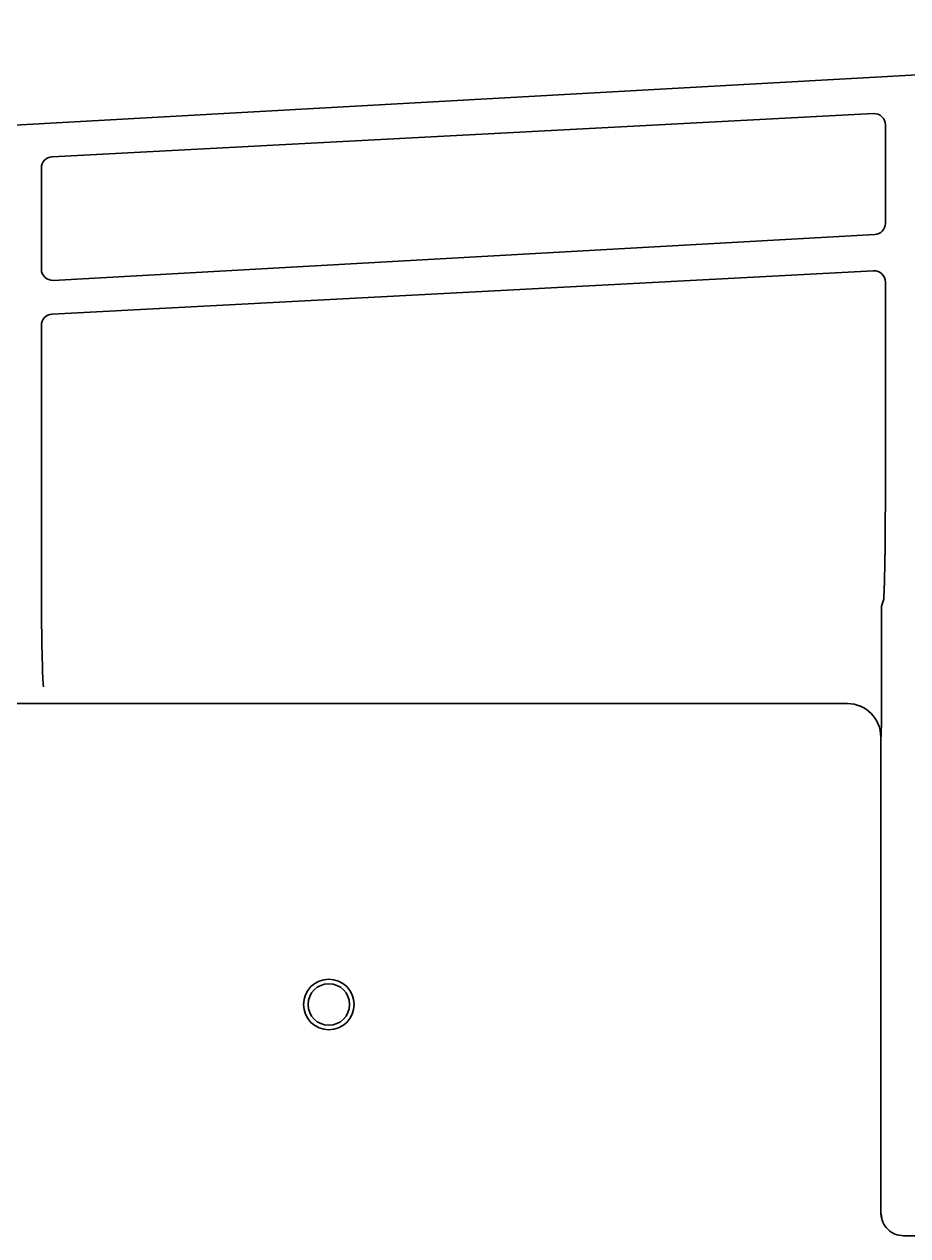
# Model space of a CAD drawing. Extents: x 5819 to 10669, y -850 to 3886.
# Drawn here: x 9029.9 to 9108.7, y 3661.7 to 3769.7 of the extents above; entities that cross this region are included whole.
import ezdxf

# ---------------------------------------------------------------- set-up
doc = ezdxf.new("R2010")
doc.units = 0
doc.header["$LTSCALE"] = 5
doc.layers.add('1', color=7, linetype='CONTINUOUS', true_color=0xffffff)

msp = doc.modelspace()

# ---------------------------------------------------------------- linework, layer by layer
at = {"layer": '1', "color": 7, "linetype": 'Continuous', "lineweight": 35}
for p, q in [((9190.67, 3769.74), (8906.29, 3753.89)), ((9032.38, 3757.92), (9105.65, 3761.77)), ((9106.71, 3760.77), (9106.71, 3751.98)), ((9031.43, 3747.9), (9031.43, 3756.92)), ((9105.76, 3750.99), (9032.49, 3746.9)), ((9032.38, 3743.9), (9105.65, 3747.75)), ((9106.71, 3746.75), (9106.71, 3727.89)), ((9031.43, 3717.62), (9031.43, 3742.91)), ((9106.55, 3718.39), (9106.37, 3717.84)), ((9106.37, 3717.84), (9106.37, 3710.21)), ((9103.32, 3709.17), (8956.4, 3709.17)), ((9103.32, 3709.17), (9103.32, 3709.17)), ((9106.33, 3706.22), (9106.31, 3706.17)), ((9106.31, 3663.78), (9106.31, 3706.17)), ((9106.42, 3663.14), (9106.45, 3663.05)), ((9108.34, 3661.71), (9117.13, 3661.71))]:
    msp.add_line(p, q, dxfattribs=at)
msp.add_circle((9057.07, 3682.33), 1.85, dxfattribs=at)
for start, end in [(0, 180), (180, 0)]:
    msp.add_arc((9057.07, 3682.33), 2.25, start, end, dxfattribs=at)
for centre, major_axis, ratio, start_param, end_param in [((9105.71, 3760.77), (-0.829, 0.56), 0.999069, 3.735813, 5.359692), ((9032.43, 3756.92), (-0.996, 0.091), 0.99936, -1.425283, 0.090602), ((9105.71, 3751.98), (0.821, 0.571), 0.999112, 4.158901, 5.674785), ((9032.43, 3747.9), (0.996, 0.089), 0.999321, 3.053132, 4.677011), ((9105.71, 3746.75), (-0.865, 0.501), 0.998992, 3.666843, 5.290721), ((9032.43, 3742.9), (0.999, 0.037), 0.999278, 1.58848, 3.104364), ((9031.64, 3723.88), (0, 13.25), 0.017473, 2.062849, 3.08918), ((9103.31, 3706.16), (0.95, 2.85), 0.997466, -1.248833, 0.32105), ((9108.31, 3663.78), (-0.63, 1.9), 0.999999, 1.248833, 1.570813), ((9108.35, 3663.67), (1.98, 0.31), 0.977026, 2.980914, 4.552623)]:
    msp.add_ellipse(centre, major_axis=major_axis, ratio=ratio, start_param=start_param, end_param=end_param, dxfattribs=at)
msp.add_open_spline([(9106.71, 3727.89), (9106.71, 3727.81), (9106.71, 3727.74), (9106.71, 3727.59), (9106.71, 3727.37), (9106.71, 3727.15), (9106.71, 3726.71), (9106.71, 3726.14), (9106.7, 3725.57), (9106.7, 3725.15), (9106.7, 3725.01), (9106.7, 3724.73), (9106.7, 3724.59), (9106.69, 3724.19), (9106.69, 3723.92), (9106.69, 3723.41), (9106.68, 3723.16), (9106.68, 3722.8), (9106.68, 3722.68), (9106.68, 3722.5), (9106.68, 3722.44), (9106.67, 3722.33), (9106.67, 3722.27), (9106.67, 3721.99), (9106.67, 3721.77), (9106.66, 3721.36), (9106.65, 3721.16), (9106.65, 3720.79), (9106.64, 3720.57), (9106.64, 3720.36), (9106.63, 3720.28), (9106.63, 3720.24), (9106.63, 3720.12), (9106.63, 3720.05), (9106.62, 3719.83), (9106.62, 3719.69), (9106.61, 3719.5), (9106.61, 3719.44), (9106.6, 3719.33), (9106.6, 3719.27), (9106.59, 3719.11), (9106.59, 3719.01), (9106.58, 3718.82), (9106.57, 3718.73), (9106.57, 3718.6), (9106.56, 3718.56), (9106.56, 3718.49), (9106.56, 3718.46), (9106.56, 3718.43), (9106.55, 3718.41), (9106.55, 3718.4), (9106.55, 3718.39)], degree=3, knots=[0, 0, 0, 0, 0.015625, 0.015625, 0.03125, 0.0625, 0.0625, 0.125, 0.1875, 0.1875, 0.21875, 0.21875, 0.25, 0.25, 0.3125, 0.3125, 0.375, 0.375, 0.40625, 0.40625, 0.421875, 0.421875, 0.4375, 0.4375, 0.5, 0.5, 0.5625, 0.5625, 0.625, 0.640625, 0.640625, 0.65625, 0.65625, 0.6875, 0.6875, 0.75, 0.75, 0.78125, 0.78125, 0.8125, 0.8125, 0.875, 0.875, 0.9375, 0.9375, 0.96875, 0.96875, 0.984375, 0.992188, 0.992188, 1, 1, 1, 1], dxfattribs=at)
msp.add_open_spline([(9106.37, 3710.21), (9106.37, 3710.2), (9106.37, 3710.17), (9106.37, 3710.12), (9106.37, 3710.07), (9106.37, 3710.02), (9106.37, 3709.97), (9106.37, 3709.92), (9106.37, 3709.87), (9106.37, 3709.81), (9106.37, 3709.75), (9106.37, 3709.69), (9106.37, 3709.62), (9106.37, 3709.55), (9106.37, 3709.48), (9106.37, 3709.41), (9106.37, 3709.33), (9106.37, 3709.24), (9106.37, 3709.16), (9106.37, 3709.06), (9106.37, 3708.97), (9106.37, 3708.87), (9106.37, 3708.76), (9106.37, 3708.65), (9106.37, 3708.53), (9106.37, 3708.42), (9106.37, 3708.3), (9106.37, 3708.19), (9106.37, 3708.08), (9106.36, 3707.98), (9106.36, 3707.88), (9106.36, 3707.77), (9106.36, 3707.68), (9106.36, 3707.58), (9106.36, 3707.49), (9106.36, 3707.4), (9106.36, 3707.31), (9106.36, 3707.23), (9106.36, 3707.15), (9106.36, 3707.08), (9106.35, 3707), (9106.35, 3706.94), (9106.35, 3706.87), (9106.35, 3706.81), (9106.35, 3706.75), (9106.35, 3706.7), (9106.35, 3706.65), (9106.35, 3706.6), (9106.35, 3706.56), (9106.35, 3706.52), (9106.34, 3706.48), (9106.34, 3706.44), (9106.34, 3706.41), (9106.34, 3706.38), (9106.34, 3706.36), (9106.34, 3706.33), (9106.34, 3706.31), (9106.34, 3706.29), (9106.34, 3706.28), (9106.34, 3706.26), (9106.33, 3706.25), (9106.33, 3706.24), (9106.33, 3706.23), (9106.33, 3706.23), (9106.33, 3706.22), (9106.33, 3706.22), (9106.33, 3706.22), (9106.33, 3706.22)], degree=3, dxfattribs=at)

doc.saveas('drawing.dxf')
